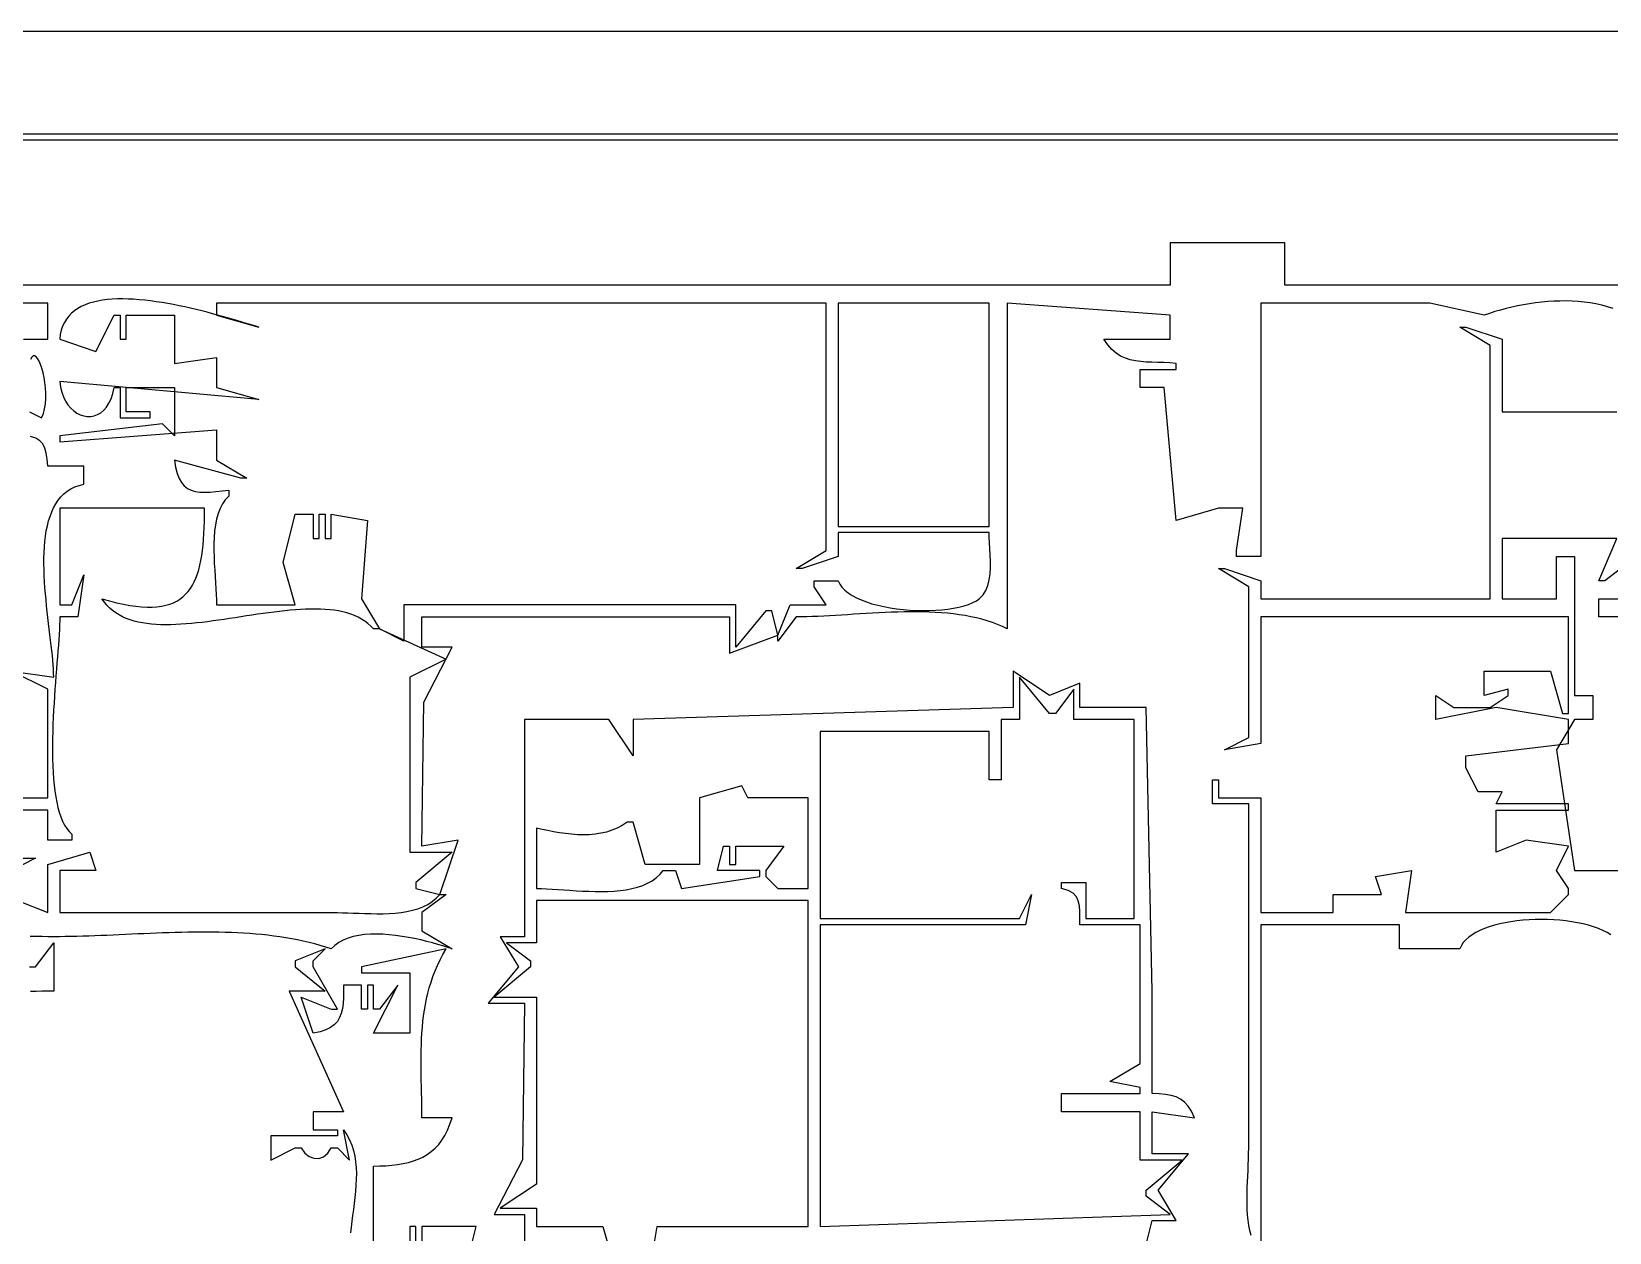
# Model space of a CAD drawing. Header units: metres. Extents: x 0 to 1224, y 0 to 793.
# Drawn here: x 454.3 to 715.8, y 592 to 791 of the extents above; entities that cross this region are included whole.
import ezdxf

# ---------------------------------------------------------------- set-up
doc = ezdxf.new("R2010")
doc.units = ezdxf.units.M

msp = doc.modelspace()

# ---------------------------------------------------------------- linework, layer by layer
for points in [[(0, 791), (0, 0), (1224, 0), (1224, 791), (0, 791)], [(36, 774), (36, 17), (1206, 17), (1206, 774), (36, 774)], [(37, 773), (37, 18), (1205, 18), (1205, 773), (37, 773)], [(643, 756), (643, 749), (404, 749)], [(745, 749), (662, 749), (662, 756), (643, 756)], [(453, 740), (457, 740), (457, 746), (407, 746)], [(716.3622, 745.1169), (715.4399, 745.4041), (714.4994, 745.6509), (713.5428, 745.8584), (712.5721, 746.0279), (711.5894, 746.1608), (710.5965, 746.2581), (709.5957, 746.3211), (708.5889, 746.3512), (707.5781, 746.3494), (706.5654, 746.3171), (705.5528, 746.2556), (704.5423, 746.166), (703.5359, 746.0495), (702.5357, 745.9075), (701.5438, 745.7412), (700.562, 745.5518), (699.5925, 745.3405), (698.6373, 745.1086), (697.6985, 744.8574), (696.7779, 744.5881), (695.8777, 744.3018), (695, 744), (686, 746), (658, 746), (658, 704), (654, 704), (654, 705), (655, 712), (651, 712), (644, 710), (642, 732), (638, 732), (638, 735), (644, 735), (644, 736), (642.9489, 736.089), (641.9242, 736.1403), (640.9269, 736.1706), (639.9576, 736.1972), (639.0174, 736.237), (638.107, 736.3071), (637.2273, 736.4244), (636.3791, 736.606), (635.5633, 736.869), (634.7807, 737.2303), (634.0323, 737.7071), (633.3188, 738.3162), (632.641, 739.0748), (632, 740), (643, 740), (643, 744), (616, 746), (616, 692), (615.2081, 692.3873), (614.3901, 692.7403), (613.5473, 693.0602), (612.6812, 693.3485), (611.7932, 693.6065), (610.8846, 693.8356), (609.9568, 694.037), (609.0113, 694.2123), (608.0495, 694.3627), (607.0726, 694.4896), (606.0823, 694.5944), (605.0797, 694.6784), (604.0664, 694.743), (603.0437, 694.7896), (602.013, 694.8194), (600.9757, 694.8339), (599.9333, 694.8345), (598.8871, 694.8224), (597.8384, 694.7991), (596.7888, 694.7659), (595.7396, 694.7242), (594.6922, 694.6753), (593.648, 694.6206), (592.6084, 694.5614), (591.5748, 694.4992), (590.5486, 694.4352), (589.5311, 694.3709), (588.5238, 694.3075), (587.5282, 694.2466), (586.5455, 694.1893), (585.5771, 694.1371), (584.6246, 694.0914), (583.6892, 694.0534), (582.7723, 694.0246), (581.8755, 694.0063), (581, 694), (578, 690), (578, 691), (580, 696), (586, 696), (584, 699), (584, 700), (588, 700), (588.2474, 699.4457), (588.606, 698.9241), (589.0678, 698.4351), (589.6252, 697.9788), (590.2703, 697.5553), (590.9953, 697.1647), (591.7924, 696.807), (592.6538, 696.4823), (593.5718, 696.1907), (594.5386, 695.9322), (595.5463, 695.7069), (596.5872, 695.515), (597.6535, 695.3564), (598.7374, 695.2312), (599.8311, 695.1395), (600.9268, 695.0813), (602.0167, 695.0569), (603.0931, 695.0661), (604.1481, 695.1091), (605.1739, 695.1859), (606.1628, 695.2967), (607.107, 695.4414), (607.9987, 695.6202), (608.83, 695.8332), (609.5933, 696.0803), (610.2807, 696.3617), (610.8843, 696.6775), (611.3966, 697.0277), (611.9901, 697.6313), (612.4442, 698.3676), (612.7757, 699.2137), (613.0013, 700.1467), (613.1376, 701.1438), (613.2015, 702.1822), (613.2096, 703.239), (613.1788, 704.2914), (613.1256, 705.3166), (613.067, 706.2916), (613.0195, 707.1937), (613, 708), (588, 708), (588, 704), (582, 702), (581, 702), (586, 705), (586, 746), (485, 746), (485, 744), (492, 742), (491.4945, 742.1522), (490.9427, 742.3197), (490.3469, 742.5009), (489.7097, 742.6941), (489.0336, 742.8977), (488.3211, 743.1101), (487.5749, 743.3297), (486.7973, 743.5547), (485.991, 743.7836), (485.1584, 744.0147), (484.302, 744.2463), (483.4245, 744.4769), (482.5283, 744.7049), (481.6159, 744.9285), (480.6899, 745.1461), (479.7528, 745.3561), (478.8071, 745.5569), (477.8554, 745.7468), (476.9001, 745.9241), (475.9439, 746.0874), (474.9891, 746.2348), (474.0384, 746.3648), (473.0943, 746.4757), (472.1592, 746.566), (471.2358, 746.6339), (470.3266, 746.6778), (469.434, 746.6961), (468.5605, 746.6872), (467.7089, 746.6493), (466.8814, 746.581), (466.0807, 746.4804), (465.3094, 746.3461), (464.5698, 746.1764), (463.8646, 745.9695), (463.1962, 745.724), (462.5673, 745.4381), (461.9803, 745.1102), (461.4377, 744.7387), (460.9421, 744.322), (460.4959, 743.8583), (460.1018, 743.3462), (459.7623, 742.7838), (459.4798, 742.1696), (459.2569, 741.502), (459.0961, 740.7794), (459, 740)], [(588, 746), (588, 709), (613, 709), (613, 746), (588, 746)], [(459, 740), (465, 738), (468, 744), (469, 744), (469, 740), (470, 740), (470, 744), (478, 744), (478, 736), (485, 737), (485, 732), (492, 730), (459, 733), (459.1206, 732.0811), (459.325, 731.2337), (459.6046, 730.4602), (459.9513, 729.7631), (460.3565, 729.1449), (460.812, 728.608), (461.3095, 728.155), (461.8405, 727.7882), (462.3968, 727.5102), (462.9699, 727.3235), (463.5516, 727.2305), (464.1334, 727.2336), (464.7071, 727.3355), (465.2642, 727.5385), (465.7964, 727.8452), (466.2955, 728.2579), (466.7529, 728.7793), (467.1604, 729.4116), (467.5097, 730.1576), (467.7923, 731.0195), (468, 732), (469, 732), (469, 727), (474, 727), (474, 728), (470, 728), (470, 732), (478, 732), (478, 724), (476, 726), (459, 724), (459, 723), (485, 725), (485, 720), (490, 717), (489, 717), (478, 720), (478.1849, 718.8008), (478.4413, 717.7853), (478.769, 716.9399), (479.1676, 716.2512), (479.6368, 715.7056), (480.1766, 715.2895), (480.7865, 714.9895), (481.4664, 714.7919), (482.2159, 714.6832), (483.0349, 714.6499), (483.923, 714.6785), (484.8801, 714.7554), (485.9058, 714.867), (487, 715), (487, 714), (486.4304, 713.4108), (485.9508, 712.7274), (485.5542, 711.9595), (485.2339, 711.1166), (484.9833, 710.2082), (484.7954, 709.2441), (484.6637, 708.2338), (484.5813, 707.1869), (484.5414, 706.113), (484.5374, 705.0217), (484.5625, 703.9225), (484.6099, 702.8252), (484.6729, 701.7392), (484.7447, 700.6742), (484.8186, 699.6398), (484.8878, 698.6456), (484.9456, 697.7012), (484.9852, 696.8161), (485, 696), (498, 696), (496, 703), (498, 711), (501, 711), (501, 707), (502, 707), (502, 711), (503, 711), (503, 707), (504, 707), (504, 711), (510, 710), (509, 697), (512, 692), (511, 692), (510.5537, 692.4698), (510.0748, 692.8976), (509.5642, 693.2848), (509.0231, 693.6328), (508.4528, 693.9433), (507.8544, 694.2176), (507.229, 694.4573), (506.5778, 694.6639), (505.9019, 694.839), (505.2026, 694.9839), (504.481, 695.1001), (503.7382, 695.1893), (502.9755, 695.2529), (502.1939, 695.2924), (501.3946, 695.3093), (500.5789, 695.305), (499.7478, 695.2812), (498.9026, 695.2392), (498.0443, 695.1807), (497.1742, 695.107), (496.2934, 695.0198), (495.4031, 694.9204), (494.5044, 694.8104), (493.5985, 694.6914), (492.6866, 694.5647), (491.7698, 694.4319), (490.8493, 694.2946), (489.9263, 694.1541), (489.0019, 694.012), (488.0772, 693.8698), (487.1535, 693.7291), (486.2319, 693.5912), (485.3135, 693.4577), (484.3996, 693.3301), (483.4913, 693.21), (482.5897, 693.0987), (481.6961, 692.9978), (480.8115, 692.9089), (479.9371, 692.8333), (479.0742, 692.7727), (478.2238, 692.7284), (477.3871, 692.7021), (476.5654, 692.6951), (475.7597, 692.7091), (474.9712, 692.7455), (474.201, 692.8057), (473.4505, 692.8914), (472.7206, 693.004), (472.0126, 693.145), (471.3276, 693.3159), (470.6668, 693.5182), (470.0313, 693.7535), (469.4224, 694.0231), (468.8412, 694.3286), (468.2887, 694.6716), (467.7663, 695.0534), (467.2751, 695.4757), (466.8162, 695.9399), (466.3907, 696.4475), (466, 697), (467.241, 696.6502), (468.4214, 696.3525), (469.5427, 696.1062), (470.6063, 695.9107), (471.6138, 695.7656), (472.5664, 695.6703), (473.4659, 695.6241), (474.3135, 695.6265), (475.1108, 695.677), (475.8593, 695.775), (476.5604, 695.9199), (477.2155, 696.1111), (477.8263, 696.3482), (478.3941, 696.6304), (478.9204, 696.9573), (479.4067, 697.3283), (479.8544, 697.7428), (480.2651, 698.2002), (480.6402, 698.7001), (480.9811, 699.2417), (481.2894, 699.8246), (481.5665, 700.4482), (481.8138, 701.112), (482.033, 701.8152), (482.2253, 702.5575), (482.3924, 703.3382), (482.5356, 704.1567), (482.6564, 705.0126), (482.7564, 705.9051), (482.8369, 706.8338), (482.8996, 707.7981), (482.9457, 708.7975), (482.9768, 709.8313), (482.9944, 710.8989), (483, 712), (459, 712), (459, 696), (461, 696), (463, 701), (462, 694), (459, 694), (458.9924, 693.3639), (458.9706, 692.6665), (458.9361, 691.9115), (458.8904, 691.1025), (458.8348, 690.2433), (458.7708, 689.3376), (458.6999, 688.3891), (458.6236, 687.4015), (458.5432, 686.3785), (458.4603, 685.3238), (458.3763, 684.2412), (458.2926, 683.1343), (458.2107, 682.0069), (458.1321, 680.8627), (458.0582, 679.7053), (457.9904, 678.5386), (457.9303, 677.3661), (457.8792, 676.1917), (457.8387, 675.019), (457.8101, 673.8517), (457.795, 672.6935), (457.7947, 671.5482), (457.8108, 670.4195), (457.8446, 669.3111), (457.8977, 668.2266), (457.9715, 667.1699), (458.0674, 666.1445), (458.1869, 665.1543), (458.3315, 664.2029), (458.5026, 663.2941), (458.7017, 662.4315), (458.9301, 661.6188), (459.1895, 660.8599), (459.4811, 660.1583), (459.8065, 659.5178), (460.1672, 658.9421), (460.5645, 658.4349), (461, 658), (461, 657), (457, 657), (457, 662), (441, 662)], [(656.4148, 591.4892), (656.2014, 592.3086), (656.0332, 593.1501), (655.906, 594.0114), (655.8154, 594.8904), (655.7571, 595.7847), (655.7267, 596.6922), (655.7199, 597.6106), (655.7322, 598.5376), (655.7594, 599.4712), (655.7971, 600.409), (655.841, 601.3488), (655.8866, 602.2884), (655.9297, 603.2256), (655.9658, 604.158), (655.9907, 605.0835), (656, 606), (656, 663), (650, 663), (650, 667), (651, 667), (651, 664), (658, 664), (658, 645), (670, 645), (670, 648), (678, 648), (677, 651), (683, 652), (682, 645), (706, 645), (709, 648), (709, 649), (707, 652), (709, 656), (702, 657), (697, 655), (697, 662), (709, 662), (709, 663), (697, 663), (698, 665), (694, 665), (692, 669), (692, 670), (692, 671), (709, 673), (709, 677), (697, 679), (687, 677), (687, 681), (690, 679), (695, 679), (696, 679), (699, 681), (699, 682), (695, 681), (695, 685), (706, 685), (708, 678), (709, 678), (709, 694), (658, 694), (658, 673), (652, 672), (656, 674), (656, 699), (651, 702), (652, 702), (658, 700), (658, 697), (696, 697), (696, 739), (691, 742), (692, 742), (698, 740), (698, 728), (717, 728)], [(454, 728), (456, 727), (456.2868, 727.7002), (456.4933, 728.4729), (456.626, 729.3008), (456.6913, 730.1667), (456.6958, 731.0534), (456.6459, 731.9436), (456.5481, 732.8201), (456.4089, 733.6656), (456.2348, 734.4631), (456.0322, 735.1951), (455.8077, 735.8446), (455.5678, 736.3943), (455.3189, 736.8269), (455.0674, 737.1252), (454.82, 737.272), (454.5831, 737.2502), (454.3631, 737.0423), (454.1665, 736.6313)], [(441, 664), (457, 664), (457, 682), (451, 685), (458, 684), (457.9896, 684.6353), (457.9599, 685.3141), (457.913, 686.0337), (457.8507, 686.7911), (457.7752, 687.5837), (457.6883, 688.4087), (457.5921, 689.2632), (457.4886, 690.1445), (457.3797, 691.0498), (457.2675, 691.9762), (457.1539, 692.9211), (457.041, 693.8816), (456.9307, 694.8549), (456.825, 695.8383), (456.726, 696.8289), (456.6355, 697.824), (456.5557, 698.8208), (456.4884, 699.8165), (456.4358, 700.8083), (456.3997, 701.7934), (456.3822, 702.769), (456.3852, 703.7324), (456.4108, 704.6807), (456.461, 705.6112), (456.5377, 706.5211), (456.6429, 707.4075), (456.7786, 708.2678), (456.9469, 709.0991), (457.1497, 709.8986), (457.3889, 710.6636), (457.6667, 711.3912), (457.985, 712.0787), (458.3457, 712.7232), (458.7509, 713.3221), (459.2026, 713.8724), (459.7027, 714.3715), (460.2533, 714.8165), (460.8563, 715.2046), (461.5138, 715.5331), (462.2277, 715.7991), (463, 716), (463, 719), (457, 719), (456.8947, 720.1485), (456.7489, 721.1389), (456.5266, 721.9756), (456.1914, 722.6626), (455.7074, 723.2044), (455.0382, 723.605), (454.1478, 723.8688)], [(719, 703), (715, 700), (714, 700), (717, 707), (698, 707), (698, 697), (707, 697), (707, 704), (710, 704), (710, 681), (713, 681), (713, 677), (710, 677), (707, 672), (710, 652), (719, 652)], [(516, 696), (516, 690), (512, 692), (523, 687), (517, 684), (517, 655), (524, 655), (518, 650), (518, 649), (522, 648), (525, 657), (519, 656), (519.314, 679.8958), (524, 689), (519, 689), (519, 694), (570, 694), (570, 688), (578, 691), (577, 695), (576, 695), (571, 689), (571, 696), (516, 696)], [(742, 694), (714, 694), (714, 697), (742, 697)], [(617, 685), (617, 679), (554, 677), (554, 671), (550, 677), (536, 677), (535.9954, 651), (536, 642), (536, 641), (532, 641), (535, 636), (530, 630), (536, 630), (535.686, 604.0394), (531, 595), (536, 595), (536, 587)], [(639, 590), (640, 594), (644, 594), (641, 599), (646, 605), (640, 605), (640, 612), (647, 611), (646.5038, 612.075), (645.965, 612.9329), (645.3718, 613.5991), (644.7122, 614.0993), (643.9743, 614.4588), (643.146, 614.7031), (642.2155, 614.8577), (641.1708, 614.9482), (640, 615), (640, 616), (640, 632), (639, 679), (628, 679), (628, 683), (623, 681), (617, 685)], [(618, 684), (618, 677), (615, 677), (615, 667), (613, 667), (613, 675), (585, 675), (585, 644), (618, 644), (620, 648), (619, 643), (585, 643), (585, 593), (643, 595), (639, 598), (639, 599), (645, 604), (638, 604), (638, 612), (625, 612), (625, 615), (638, 615), (638, 616), (633, 617), (638, 620), (638, 643), (628, 643), (628.0067, 644.1449), (628.004, 645.1824), (627.942, 646.1098), (627.7709, 646.9243), (627.441, 647.6233), (626.9024, 648.204), (626.1053, 648.6638), (625, 649), (625, 650), (629, 650), (629, 644), (637, 644), (637, 677), (627, 677), (627, 682), (624, 678), (623, 678), (618, 684)], [(572, 666), (565, 664), (565, 653), (556, 653), (554, 660), (553, 660), (552.1994, 659.4568), (551.3604, 659.0049), (550.4872, 658.6385), (549.5843, 658.3518), (548.6558, 658.1389), (547.7062, 657.994), (546.7398, 657.9113), (545.7609, 657.8849), (544.7738, 657.9089), (543.7829, 657.9776), (542.7925, 658.085), (541.807, 658.2254), (540.8307, 658.393), (539.8678, 658.5818), (538.9228, 658.7861), (538, 659), (538, 649), (538.8122, 648.9876), (539.6767, 648.9538), (540.5871, 648.9035), (541.5374, 648.8416), (542.5213, 648.7731), (543.5329, 648.7027), (544.5659, 648.6356), (545.6142, 648.5764), (546.6716, 648.5303), (547.7321, 648.5021), (548.7894, 648.4966), (549.8375, 648.5189), (550.8702, 648.5739), (551.8814, 648.6664), (552.8649, 648.8013), (553.8145, 648.9837), (554.7243, 649.2184), (555.5879, 649.5102), (556.3993, 649.8642), (557.1524, 650.2853), (557.8409, 650.7783), (558.4588, 651.3482), (559, 652), (561, 652), (562, 649), (575, 651), (575, 652), (568, 652), (569, 656), (570, 656), (570, 653), (571, 653), (571, 656), (579, 656), (576, 652), (576, 651), (578, 649), (583, 649), (583, 664), (574, 664), (573, 664), (572, 666)], [(441, 654), (455, 654), (449, 651)], [(452, 647), (457, 645), (457, 653), (464, 655), (465, 652), (459, 652), (459, 645), (505, 645), (505.8379, 644.9901), (506.7202, 644.9647), (507.6402, 644.9297), (508.5912, 644.8912), (509.5664, 644.8553), (510.5591, 644.8279), (511.5627, 644.815), (512.5703, 644.8229), (513.5752, 644.8574), (514.5708, 644.9247), (515.5503, 645.0307), (516.5069, 645.1816), (517.4341, 645.3833), (518.3249, 645.6419), (519.1728, 645.9635), (519.971, 646.354), (520.7127, 646.8196), (521.3913, 647.3662), (522, 648), (523, 648), (519, 645), (519, 642), (524, 639), (523.279, 639.2379), (522.4908, 639.4848), (521.6429, 639.736), (520.7426, 639.9867), (519.7972, 640.2321), (518.8143, 640.4675), (517.8011, 640.6882), (516.7651, 640.8893), (515.7136, 641.0663), (514.6541, 641.2142), (513.5939, 641.3284), (512.5404, 641.4041), (511.501, 641.4366), (510.483, 641.4211), (509.494, 641.3529), (508.5412, 641.2271), (507.6321, 641.0392), (506.7741, 640.7843), (505.9744, 640.4577), (505.2406, 640.0546), (504.58, 639.5702), (504, 639), (503.09, 639.2959), (502.1698, 639.5714), (501.2399, 639.8273), (500.3006, 640.064), (499.3525, 640.2823), (498.3958, 640.4827), (497.431, 640.6659), (496.4586, 640.8325), (495.479, 640.9831), (494.4925, 641.1183), (493.4997, 641.2388), (492.5009, 641.3452), (491.4966, 641.438), (490.4871, 641.518), (489.4729, 641.5858), (488.4545, 641.6419), (487.4321, 641.6869), (486.4064, 641.7216), (485.3776, 641.7466), (484.3462, 641.7624), (483.3127, 641.7696), (482.2774, 641.769), (481.2408, 641.7611), (480.2032, 641.7465), (479.1652, 641.7259), (478.1271, 641.6998), (477.0894, 641.669), (476.0524, 641.634), (475.0166, 641.5955), (473.9825, 641.554), (472.9504, 641.5102), (471.9207, 641.4648), (470.8939, 641.4183), (469.8705, 641.3713), (468.8507, 641.3245), (467.8351, 641.2786), (466.8241, 641.234), (465.8181, 641.1915), (464.8174, 641.1517), (463.8226, 641.1152), (462.8341, 641.0826), (461.8522, 641.0545), (460.8775, 641.0316), (459.9102, 641.0144), (458.9509, 641.0037), (458, 641), (457.0383, 641.0061), (456.0656, 641.0218), (455.0839, 641.0426), (454.0952, 641.0642)], [(538, 647), (538, 640), (533, 640), (537, 637), (537, 636), (531, 631), (538, 631), (538, 600), (532, 596), (538, 596), (538, 593), (549, 593), (551, 586)], [(557, 587), (558, 593), (583, 593), (583, 647), (538, 647)], [(715.991, 641.3275), (715.3663, 641.7029), (714.6794, 642.0482), (713.9355, 642.3636), (713.1397, 642.6489), (712.2972, 642.9042), (711.4133, 643.1294), (710.4931, 643.3246), (709.5417, 643.4898), (708.5645, 643.6249), (707.5665, 643.7301), (706.553, 643.8051), (705.529, 643.8502), (704.5, 643.8652), (703.4709, 643.8502), (702.4469, 643.8051), (701.4334, 643.7301), (700.4354, 643.6249), (699.4582, 643.4898), (698.5068, 643.3246), (697.5866, 643.1294), (696.7027, 642.9042), (695.8602, 642.6489), (695.0644, 642.3636), (694.3205, 642.0482), (693.6336, 641.7029), (693.0089, 641.3275), (692.4515, 640.922), (691.9668, 640.4866), (691.5598, 640.0211), (691.2358, 639.5255), (691, 639), (681, 639), (681, 643), (658, 643), (658, 587)], [(454, 636), (455, 636), (458, 640), (458, 633), (458, 632), (457.031, 631.9879), (456.0626, 631.9615), (455.1003, 631.9357), (454.1493, 631.9254)], [(511, 588), (511, 603), (512.0445, 603.016), (513.0579, 603.0597), (514.0388, 603.1352), (514.9859, 603.247), (515.8981, 603.3992), (516.7739, 603.5961), (517.6123, 603.842), (518.4119, 604.1411), (519.1716, 604.4978), (519.8899, 604.9162), (520.5657, 605.4007), (521.1977, 605.9555), (521.7847, 606.5849), (522.3253, 607.2931), (522.8185, 608.0845), (523.2628, 608.9632), (523.657, 609.9336), (524, 611), (519, 611), (518.9959, 612.0556), (518.985, 613.102), (518.9691, 614.1392), (518.9502, 615.1678), (518.93, 616.1879), (518.9106, 617.2), (518.8938, 618.2044), (518.8814, 619.2013), (518.8754, 620.1911), (518.8776, 621.1742), (518.89, 622.1508), (518.9145, 623.1214), (518.9528, 624.0861), (519.0069, 625.0454), (519.0788, 625.9995), (519.1702, 626.9488), (519.2831, 627.8936), (519.4194, 628.8343), (519.5809, 629.7711), (519.7695, 630.7044), (519.9872, 631.6345), (520.2358, 632.5618), (520.5171, 633.4865), (520.8332, 634.4091), (521.1858, 635.3297), (521.577, 636.2488), (522.0084, 637.1666), (522.4821, 638.0836), (523, 639), (509, 636), (509, 635), (517, 635), (517, 625), (511, 625), (515, 633), (512, 629), (511, 629), (511, 633), (510, 633), (510, 629), (509, 629), (509, 633), (506, 633), (506.0182, 631.9054), (506.0078, 630.8889), (505.9537, 629.9504), (505.8407, 629.0897), (505.6536, 628.307), (505.3774, 627.6019), (504.9969, 626.9745), (504.497, 626.4248), (503.8624, 625.9525), (503.0782, 625.5576), (502.1291, 625.2402), (501, 625), (499, 631), (504, 629), (505, 629), (501, 636), (501, 637), (503, 639), (498, 637), (498, 636), (503, 632), (497, 632), (506, 612), (501, 612), (501, 609), (505, 609), (505, 608), (494, 608), (494, 604), (498, 606), (499, 606), (499.628, 605.1551), (500.3503, 604.5814), (501.1275, 604.2852), (501.9203, 604.2727), (502.6895, 604.5502), (503.3958, 605.1239), (504, 606), (505, 606), (507, 604), (506, 609), (506.5488, 608.1927), (507.0033, 607.3524), (507.3707, 606.482), (507.6578, 605.5848), (507.8716, 604.6637), (508.0192, 603.7219), (508.1076, 602.7625), (508.1436, 601.7885), (508.1344, 600.8031), (508.0869, 599.8093), (508.008, 598.8103), (507.9049, 597.8091), (507.7844, 596.8089), (507.6536, 595.8126), (507.5195, 594.8235), (507.389, 593.8446), (507.2692, 592.8789), (507.167, 591.9297)], [(518, 589), (518, 593), (517, 593), (517, 589)], [(527, 589), (528, 593), (519, 593), (519, 589)]]:
    msp.add_lwpolyline(points)

doc.saveas('drawing.dxf')
